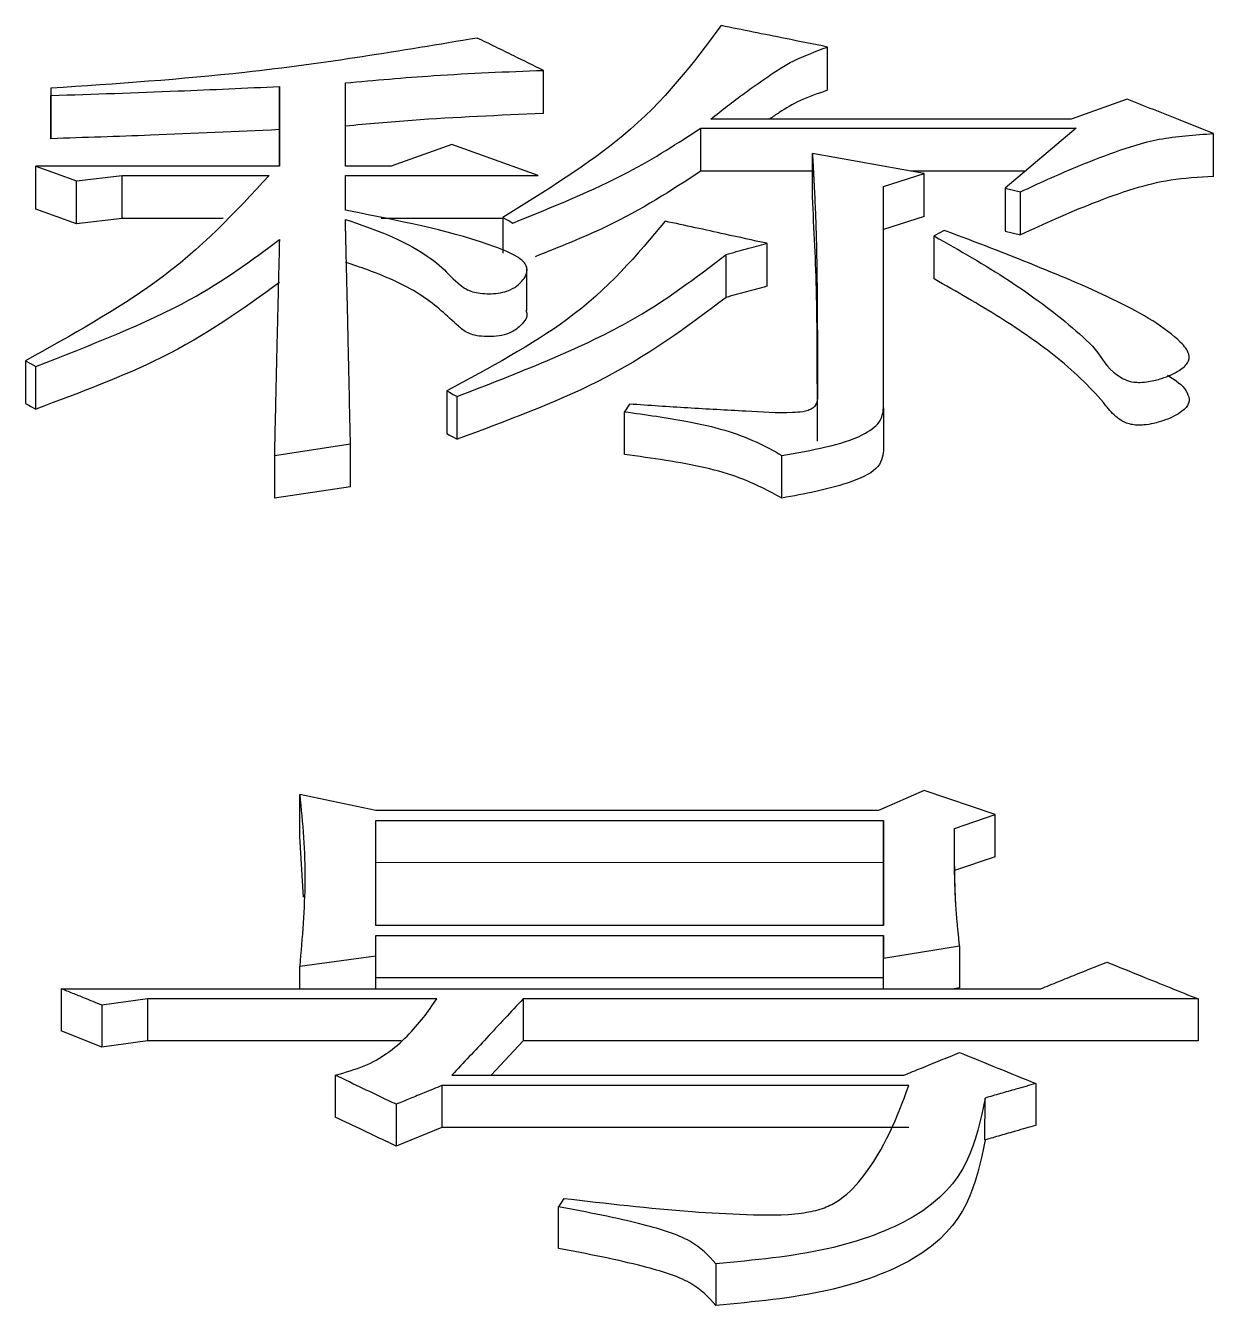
# Model space of a CAD drawing. Header units: millimetres. Extents: x 2344 to 4024, y 1094 to 2282.
# Drawn here: x 2724.101 to 2726.632, y 2105.572 to 2108.299 of the extents above; entities that cross this region are included whole.
import ezdxf

# ---------------------------------------------------------------- set-up
doc = ezdxf.new("R2010")
doc.units = ezdxf.units.MM

msp = doc.modelspace()

# ---------------------------------------------------------------- linework, layer by layer
at = {"color": 7, "linetype": 'Continuous', "lineweight": 25}
for p, q in [((2725.2043, 2108.1115), (2725.2043, 2108.2035)), ((2724.155, 2108.1653), (2724.155, 2108.1499)), ((2724.155, 2108.1653), (2724.155, 2108.0733)), ((2724.6418, 2108.1691), (2724.6418, 2107.9992)), ((2724.6418, 2108.0771), (2724.6418, 2108.1691)), ((2724.7824, 2107.9992), (2724.7824, 2108.1767)), ((2724.155, 2108.0579), (2724.155, 2108.1499)), ((2726.4483, 2108.1422), (2726.3293, 2108.0998)), ((2726.3293, 2108.0998), (2725.5613, 2108.0998)), ((2724.155, 2108.0733), (2724.155, 2108.0579)), ((2724.6418, 2107.9992), (2724.6418, 2108.0771)), ((2725.5396, 2107.9886), (2725.5396, 2108.0805)), ((2725.5396, 2108.0805), (2726.3401, 2108.0805)), ((2726.3401, 2108.0805), (2726.1887, 2107.9524)), ((2725.0096, 2108.0457), (2724.8798, 2107.9992)), ((2725.1935, 2107.9797), (2725.0096, 2108.0457)), ((2726.6322, 2107.977), (2726.6322, 2108.0689)), ((2726.0156, 2107.9836), (2725.7776, 2108.0263)), ((2725.7776, 2107.9345), (2725.7776, 2108.0263)), ((2724.1226, 2107.9992), (2724.2091, 2107.9681)), ((2724.6418, 2107.9992), (2724.1226, 2107.9992)), ((2724.1226, 2107.9074), (2724.1226, 2107.9992)), ((2724.8798, 2107.9992), (2724.7824, 2107.9992)), ((2724.2091, 2107.9681), (2724.3065, 2107.9797)), ((2724.2091, 2107.8763), (2724.2091, 2107.9681)), ((2724.3065, 2107.9797), (2724.6201, 2107.9797)), ((2724.7824, 2107.9797), (2725.1935, 2107.9797)), ((2724.7825, 2107.9056), (2724.7824, 2107.9797)), ((2725.7776, 2107.9886), (2725.5396, 2107.9886)), ((2725.9291, 2107.9563), (2726.0156, 2107.9836)), ((2726.2315, 2107.9886), (2725.9876, 2107.9886)), ((2726.0156, 2107.8918), (2726.0156, 2107.9836)), ((2725.9291, 2107.4842), (2725.9291, 2107.9563)), ((2726.1887, 2107.9524), (2726.2212, 2107.9446)), ((2726.1887, 2107.9524), (2726.1887, 2107.8607)), ((2726.2212, 2107.8529), (2726.2212, 2107.9446)), ((2724.2091, 2107.8763), (2724.1226, 2107.9074)), ((2724.3065, 2107.888), (2724.2091, 2107.8763)), ((2724.5222, 2107.888), (2724.3065, 2107.888)), ((2725.1177, 2107.888), (2724.859, 2107.888)), ((2725.1177, 2107.8899), (2725.1177, 2107.814)), ((2726.0156, 2107.8918), (2725.9291, 2107.8646)), ((2726.1887, 2107.8607), (2726.2212, 2107.8529)), ((2725.6803, 2107.8349), (2725.6803, 2107.7433)), ((2726.0372, 2107.759), (2726.0372, 2107.8506)), ((2725.5937, 2107.7197), (2725.5937, 2107.8113)), ((2725.169, 2107.7752), (2725.169, 2107.7846)), ((2725.169, 2107.692), (2725.169, 2107.7742)), ((2724.1009, 2107.5848), (2724.1009, 2107.4936)), ((2724.1226, 2107.4816), (2724.1226, 2107.5728)), ((2724.9988, 2107.5205), (2724.9988, 2107.4294)), ((2725.0204, 2107.4173), (2725.0204, 2107.5085)), ((2725.7885, 2107.4133), (2725.7885, 2107.5044)), ((2725.3882, 2107.4923), (2725.3774, 2107.4762)), ((2725.9291, 2107.4842), (2725.9291, 2107.3931)), ((2724.631, 2107.3831), (2724.7933, 2107.4074)), ((2724.7933, 2107.3164), (2724.7933, 2107.4074)), ((2724.631, 2107.3831), (2724.631, 2107.2921)), ((2725.7127, 2107.292), (2725.7127, 2107.383)), ((2724.7933, 2107.3164), (2724.631, 2107.2921)), ((2724.6851, 2106.5707), (2724.6851, 2106.6607)), ((2724.8474, 2106.6266), (2724.6851, 2106.6607)), ((2726.0156, 2106.6692), (2725.9183, 2106.6266)), ((2726.1671, 2106.618), (2726.0156, 2106.6692)), ((2725.9183, 2106.6266), (2724.8474, 2106.6266)), ((2724.8474, 2106.6052), (2725.9291, 2106.6052)), ((2724.8474, 2106.3815), (2724.8474, 2106.6052)), ((2725.9291, 2106.6052), (2725.9291, 2106.3815)), ((2725.9291, 2106.5152), (2725.9291, 2106.6052)), ((2726.0806, 2106.5881), (2726.1671, 2106.618)), ((2726.1671, 2106.528), (2726.1671, 2106.618)), ((2726.0806, 2106.5688), (2726.0806, 2106.5881)), ((2724.693, 2106.4414), (2724.6851, 2106.5707)), ((2726.1671, 2106.528), (2726.0805, 2106.4982)), ((2725.9291, 2106.5152), (2724.8474, 2106.5153)), ((2725.9291, 2106.3815), (2725.9291, 2106.5152)), ((2725.9291, 2106.3815), (2724.8474, 2106.3815)), ((2724.8474, 2106.3598), (2725.9291, 2106.3598)), ((2724.8474, 2106.3164), (2724.8474, 2106.3598)), ((2725.9291, 2106.3598), (2725.9291, 2106.312)), ((2725.9291, 2106.2702), (2725.9291, 2106.3598)), ((2725.9291, 2106.312), (2726.0914, 2106.3381)), ((2726.0914, 2106.3381), (2726.0914, 2106.2485)), ((2724.6851, 2106.2946), (2724.8474, 2106.3164)), ((2724.8474, 2106.2467), (2724.8474, 2106.3164)), ((2725.9291, 2106.2467), (2725.9291, 2106.312)), ((2724.6851, 2106.2467), (2724.6851, 2106.2946)), ((2724.1767, 2106.2467), (2726.2645, 2106.2466)), ((2724.1767, 2106.2467), (2724.1767, 2106.1572)), ((2725.9291, 2106.2702), (2724.8474, 2106.2702)), ((2725.9291, 2106.2467), (2725.9291, 2106.2702)), ((2726.0914, 2106.2485), (2726.08, 2106.2467)), ((2724.3606, 2106.2248), (2724.2633, 2106.2117)), ((2724.9772, 2106.2248), (2724.3606, 2106.2248)), ((2724.3606, 2106.2248), (2724.3606, 2106.1354)), ((2726.5998, 2106.2248), (2725.1611, 2106.2248)), ((2725.1611, 2106.2248), (2725.1611, 2106.1354)), ((2726.5998, 2106.2248), (2726.5998, 2106.1353)), ((2724.2633, 2106.2117), (2724.2632, 2106.1223)), ((2724.2632, 2106.1223), (2724.1767, 2106.1572)), ((2724.3606, 2106.1354), (2724.2632, 2106.1223)), ((2724.9016, 2106.1354), (2724.3606, 2106.1354)), ((2725.1611, 2106.1354), (2725.0929, 2106.0623)), ((2726.5998, 2106.1353), (2725.1611, 2106.1354)), ((2724.7608, 2106.0623), (2724.7608, 2105.9731)), ((2725.0096, 2106.0623), (2725.9724, 2106.0623)), ((2725.9832, 2106.0402), (2724.988, 2106.0402)), ((2724.988, 2106.0402), (2724.988, 2105.951)), ((2726.2536, 2106.0446), (2726.2536, 2105.9554)), ((2724.8907, 2106.0004), (2724.8907, 2105.9112)), ((2726.1454, 2105.9245), (2726.1455, 2106.0137)), ((2724.988, 2105.951), (2724.8907, 2105.9112)), ((2725.9832, 2105.951), (2724.988, 2105.951)), ((2725.2476, 2105.8), (2725.2368, 2105.7821)), ((2725.2368, 2105.6932), (2725.2368, 2105.7821)), ((2725.5721, 2105.6606), (2725.5721, 2105.5719))]:
    msp.add_line(p, q, dxfattribs=at)
at = {"color": 7, "linetype": 'Continuous', "lineweight": 25, "flags": 128}
for points in [[(2724.3065, 2107.888), (2724.3065, 2107.9109), (2724.3065, 2107.9339), (2724.3065, 2107.9568), (2724.3065, 2107.9797)], [(2725.1177, 2107.8899), (2725.1232, 2107.8869), (2725.1313, 2107.8825), (2725.1394, 2107.8782)], [(2726.0588, 2107.8624), (2726.048, 2107.8565), (2726.0372, 2107.8506)], [(2724.1009, 2107.5848), (2724.1117, 2107.5788), (2724.1226, 2107.5728)], [(2724.9988, 2107.5205), (2725.0043, 2107.5175), (2725.0123, 2107.513), (2725.0204, 2107.5085)], [(2724.1009, 2107.4936), (2724.1064, 2107.4905), (2724.1119, 2107.4875), (2724.1226, 2107.4816)], [(2725.3774, 2107.3851), (2725.3774, 2107.4221), (2725.3774, 2107.4491), (2725.3774, 2107.4762)], [(2724.9988, 2107.4294), (2725.0043, 2107.4263), (2725.0098, 2107.4232), (2725.0204, 2107.4173)]]:
    msp.add_lwpolyline(points, dxfattribs=at)
at = {"color": 7, "linetype": 'Continuous', "lineweight": 25}
for points, knots in [([(2725.5829, 2108.2988), (2725.5234, 2108.2189), (2725.4166, 2108.0753), (2725.2095, 2107.9469), (2725.1177, 2107.8899)], [0, 0, 0, 0, 0.556899, 1, 1, 1, 1]), ([(2725.8101, 2108.2532), (2725.7802, 2108.2592), (2725.7274, 2108.2698), (2725.6516, 2108.285), (2725.6058, 2108.2942), (2725.5829, 2108.2988)], [0, 0, 0, 0, 0.394861, 0.69743, 1, 1, 1, 1]), ([(2725.0636, 2108.2723), (2724.9005, 2108.245), (2724.6077, 2108.196), (2724.294, 2108.1747), (2724.155, 2108.1653)], [0, 0, 0, 0, 0.557097, 1, 1, 1, 1]), ([(2725.2043, 2108.2035), (2725.1833, 2108.2138), (2725.1494, 2108.2304), (2725.1025, 2108.2533), (2725.0766, 2108.2659), (2725.0636, 2108.2723)], [0, 0, 0, 0, 0.4477993, 0.7238996, 1, 1, 1, 1]), ([(2725.5613, 2108.0998), (2725.5847, 2108.1184), (2725.6233, 2108.1489), (2725.6828, 2108.19), (2725.7345, 2108.2252), (2725.7848, 2108.2438), (2725.8101, 2108.2532)], [0, 0, 0, 0, 0.337761, 0.556951, 0.777135, 1, 1, 1, 1]), ([(2725.8101, 2108.1611), (2725.8101, 2108.1688), (2725.8101, 2108.1843), (2725.8101, 2108.215), (2725.8101, 2108.238), (2725.8101, 2108.2532)], [0, 0, 0, 0, 0.2525, 0.505, 1, 1, 1, 1]), ([(2724.7824, 2108.1767), (2724.845, 2108.1824), (2724.9841, 2108.1948), (2725.1262, 2108.2005), (2725.2043, 2108.2035)], [0, 0, 0, 0, 0.449849, 1, 1, 1, 1]), ([(2724.155, 2108.1499), (2724.2454, 2108.1529), (2724.4079, 2108.1583), (2724.5699, 2108.1658), (2724.6418, 2108.1691)], [0, 0, 0, 0, 0.555754, 1, 1, 1, 1]), ([(2725.8101, 2108.1611), (2725.7898, 2108.1541), (2725.7496, 2108.1402), (2725.7134, 2108.118), (2725.6933, 2108.1044), (2725.6865, 2108.0998)], [0, 0, 0, 0, 0.401498, 0.797434, 1, 1, 1, 1]), ([(2726.6322, 2108.0689), (2726.6085, 2108.0783), (2726.5661, 2108.0953), (2726.5048, 2108.1197), (2726.4671, 2108.1347), (2726.4483, 2108.1422)], [0, 0, 0, 0, 0.386102, 0.693051, 1, 1, 1, 1]), ([(2725.2043, 2108.1115), (2725.1107, 2108.1075), (2724.9688, 2108.1014), (2724.8297, 2108.089), (2724.7824, 2108.0847)], [0, 0, 0, 0, 0.659861, 1, 1, 1, 1]), ([(2724.6418, 2108.0771), (2724.5504, 2108.0729), (2724.3884, 2108.0656), (2724.2259, 2108.0602), (2724.155, 2108.0579)], [0, 0, 0, 0, 0.564211, 1, 1, 1, 1]), ([(2725.1394, 2107.8782), (2725.2255, 2107.913), (2725.3783, 2107.9749), (2725.4906, 2108.0484), (2725.5396, 2108.0805)], [0, 0, 0, 0, 0.563218, 1, 1, 1, 1]), ([(2726.2212, 2107.9446), (2726.2598, 2107.9625), (2726.3237, 2107.992), (2726.421, 2108.0297), (2726.5133, 2108.0604), (2726.5923, 2108.066), (2726.6322, 2108.0689)], [0, 0, 0, 0, 0.335019, 0.553277, 0.774167, 1, 1, 1, 1]), ([(2725.7776, 2108.0263), (2725.7778, 2108.0233), (2725.7781, 2108.0171), (2725.7787, 2108.0079), (2725.7792, 2107.9987), (2725.7797, 2107.9895), (2725.7802, 2107.9803), (2725.7806, 2107.9726), (2725.781, 2107.9649), (2725.7814, 2107.9572), (2725.7818, 2107.9479), (2725.7824, 2107.9356), (2725.7832, 2107.9201), (2725.784, 2107.9016), (2725.7846, 2107.8861), (2725.7851, 2107.8706), (2725.7856, 2107.855), (2725.7861, 2107.8364), (2725.7864, 2107.8208), (2725.7867, 2107.8052), (2725.7869, 2107.7896), (2725.7872, 2107.7709), (2725.7874, 2107.7553), (2725.7876, 2107.7396), (2725.7877, 2107.7239), (2725.7879, 2107.6988), (2725.7881, 2107.6674), (2725.7882, 2107.639), (2725.7883, 2107.6216), (2725.7883, 2107.6137), (2725.7883, 2107.6058), (2725.7884, 2107.5979), (2725.7884, 2107.59), (2725.7884, 2107.5821), (2725.7884, 2107.5726), (2725.7884, 2107.5646), (2725.7884, 2107.5591), (2725.7884, 2107.5551), (2725.7884, 2107.5511), (2725.7884, 2107.5472), (2725.7884, 2107.5432), (2725.7884, 2107.5392), (2725.7884, 2107.5345), (2725.7884, 2107.5305), (2725.7885, 2107.5265), (2725.7885, 2107.5225), (2725.7885, 2107.5178), (2725.7885, 2107.5138), (2725.7885, 2107.5093), (2725.7885, 2107.5065), (2725.7885, 2107.5044)], [0, 0, 0, 0, 0.0179705, 0.035941, 0.0539114, 0.0718819, 0.0898524, 0.1078229, 0.1168081, 0.1347786, 0.152749, 0.1707195, 0.2066605, 0.2426014, 0.2785424, 0.2965129, 0.3324539, 0.3683948, 0.4043358, 0.4223063, 0.4582472, 0.4941882, 0.5301291, 0.5480996, 0.5840406, 0.6199815, 0.6918635, 0.7637454, 0.7817158, 0.7907011, 0.8086716, 0.826642, 0.8356273, 0.8535978, 0.8715682, 0.8895387, 0.8985239, 0.9030166, 0.9120018, 0.920987, 0.9254797, 0.9344649, 0.9434501, 0.9524354, 0.956928, 0.9659132, 0.9748985, 0.9838837, 0.9883763, 1, 1, 1, 1]), ([(2724.6201, 2107.9797), (2724.5484, 2107.9019), (2724.4194, 2107.7619), (2724.1988, 2107.6393), (2724.1009, 2107.5848)], [0, 0, 0, 0, 0.55626, 1, 1, 1, 1]), ([(2725.5396, 2107.9886), (2725.4771, 2107.9476), (2725.3765, 2107.8818), (2725.2387, 2107.8271), (2725.1865, 2107.8064)], [0, 0, 0, 0, 0.621969, 1, 1, 1, 1]), ([(2726.6322, 2107.977), (2726.6011, 2107.9753), (2726.5395, 2107.9719), (2726.4542, 2107.9496), (2726.3755, 2107.9208), (2726.296, 2107.8875), (2726.2461, 2107.8644), (2726.2212, 2107.8529)], [0, 0, 0, 0, 0.175416, 0.347585, 0.56656, 0.783731, 1, 1, 1, 1]), ([(2725.7885, 2107.4133), (2725.7883, 2107.4752), (2725.7881, 2107.5797), (2725.787, 2107.754), (2725.7813, 2107.8649), (2725.7776, 2107.9345)], [0, 0, 0, 0, 0.351751, 0.593192, 1, 1, 1, 1]), ([(2724.7825, 2107.886), (2724.814, 2107.8751), (2724.901, 2107.845), (2724.9835, 2107.794), (2725.0189, 2107.7502), (2725.0449, 2107.7344), (2725.0609, 2107.7295), (2725.0791, 2107.7273), (2725.0988, 2107.7274), (2725.1183, 2107.7302), (2725.1375, 2107.7366), (2725.1579, 2107.7513), (2725.1716, 2107.7703), (2725.1683, 2107.7914), (2725.1451, 2107.8103), (2725.0384, 2107.8542), (2724.9034, 2107.8815), (2724.7922, 2107.9036), (2724.7825, 2107.9056)], [0, 0, 0, 0, 0.104817, 0.288489, 0.371154, 0.389962, 0.405383, 0.420813, 0.436756, 0.454227, 0.471615, 0.498268, 0.557765, 0.592477, 0.62706, 0.687172, 0.972715, 1, 1, 1, 1]), ([(2724.7933, 2107.4074), (2724.7921, 2107.4608), (2724.7906, 2107.5275), (2724.7889, 2107.6068), (2724.7882, 2107.6397), (2724.7875, 2107.6726), (2724.7869, 2107.6989), (2724.7861, 2107.7316), (2724.7855, 2107.7577), (2724.7849, 2107.7838), (2724.7844, 2107.8034), (2724.784, 2107.8196), (2724.7836, 2107.8358), (2724.7833, 2107.8488), (2724.783, 2107.8618), (2724.7827, 2107.8731), (2724.7826, 2107.8812), (2724.7825, 2107.886)], [0, 0, 0, 0, 0.329938, 0.412422, 0.494907, 0.536149, 0.618633, 0.659875, 0.74236, 0.783602, 0.824844, 0.866086, 0.886707, 0.927949, 0.94857, 0.969192, 1, 1, 1, 1]), ([(2725.4639, 2107.882), (2725.4038, 2107.8101), (2725.2956, 2107.6804), (2725.0901, 2107.5698), (2724.9988, 2107.5205)], [0, 0, 0, 0, 0.555457, 1, 1, 1, 1]), ([(2725.6803, 2107.8349), (2725.6507, 2107.8414), (2725.5998, 2107.8525), (2725.5277, 2107.8682), (2725.4852, 2107.8774), (2725.4639, 2107.8821)], [0, 0, 0, 0, 0.410172, 0.705086, 1, 1, 1, 1]), ([(2726.0372, 2107.8506), (2726.0916, 2107.8196), (2726.2005, 2107.7574), (2726.3132, 2107.6727), (2726.391, 2107.6029), (2726.4103, 2107.5609), (2726.4478, 2107.5425), (2726.4613, 2107.539), (2726.4778, 2107.5383), (2726.4989, 2107.5406), (2726.5292, 2107.5484), (2726.5588, 2107.5621), (2726.5799, 2107.5801), (2726.5824, 2107.6015), (2726.5427, 2107.6487), (2726.431, 2107.7136), (2726.2519, 2107.7885), (2726.1257, 2107.8375), (2726.0602, 2107.8619), (2726.0588, 2107.8624)], [0, 0, 0, 0, 0.146382, 0.292955, 0.366204, 0.439427, 0.447746, 0.45616, 0.463429, 0.472823, 0.489455, 0.518149, 0.540935, 0.563855, 0.597101, 0.728178, 0.861562, 0.99717, 1, 1, 1, 1]), ([(2724.1226, 2107.5728), (2724.2396, 2107.618), (2724.447, 2107.6981), (2724.5827, 2107.7989), (2724.6418, 2107.8428)], [0, 0, 0, 0, 0.56439, 1, 1, 1, 1]), ([(2724.6418, 2107.8428), (2724.6407, 2107.7966), (2724.6394, 2107.7446), (2724.6379, 2107.6805), (2724.6372, 2107.6513), (2724.6363, 2107.6162), (2724.6355, 2107.581), (2724.6347, 2107.5457), (2724.6339, 2107.5103), (2724.6333, 2107.4808), (2724.6328, 2107.4601), (2724.6324, 2107.4453), (2724.6321, 2107.4304), (2724.6318, 2107.4156), (2724.6315, 2107.4037), (2724.6313, 2107.3938), (2724.6311, 2107.387), (2724.631, 2107.3831)], [0, 0, 0, 0, 0.305862, 0.344095, 0.42056, 0.497026, 0.573491, 0.649956, 0.726422, 0.802887, 0.84112, 0.860236, 0.898469, 0.936701, 0.955818, 0.974934, 1, 1, 1, 1]), ([(2725.5937, 2107.8113), (2725.6082, 2107.8152), (2725.637, 2107.8231), (2725.6659, 2107.831), (2725.6803, 2107.8349)], [0, 0, 0, 0, 0.499999, 1, 1, 1, 1]), ([(2725.0204, 2107.5085), (2725.1509, 2107.559), (2725.3822, 2107.6485), (2725.5295, 2107.7619), (2725.5937, 2107.8113)], [0, 0, 0, 0, 0.564262, 1, 1, 1, 1]), ([(2725.1673, 2107.6925), (2725.1682, 2107.6896), (2725.1721, 2107.6775), (2725.1589, 2107.662), (2725.1411, 2107.6473), (2725.1226, 2107.6395), (2725.0997, 2107.636), (2725.0777, 2107.6359), (2725.0582, 2107.6385), (2725.0377, 2107.6459), (2725.0036, 2107.6753), (2724.9541, 2107.725), (2724.8608, 2107.7686), (2724.7985, 2107.7891), (2724.7825, 2107.7944)], [0, 0, 0, 0, 0.03217, 0.130443, 0.169493, 0.209, 0.243133, 0.273005, 0.30335, 0.330697, 0.38979, 0.648371, 0.90947, 1, 1, 1, 1]), ([(2724.6418, 2107.7512), (2724.5648, 2107.6955), (2724.4262, 2107.5951), (2724.2161, 2107.5165), (2724.1226, 2107.4816)], [0, 0, 0, 0, 0.554907, 1, 1, 1, 1]), ([(2726.5342, 2107.5539), (2726.5388, 2107.5512), (2726.56, 2107.5387), (2726.5784, 2107.5183), (2726.5825, 2107.4939), (2726.5654, 2107.4748), (2726.5371, 2107.4604), (2726.5075, 2107.4513), (2726.4867, 2107.4478), (2726.4699, 2107.4472), (2726.4556, 2107.4489), (2726.4403, 2107.4542), (2726.4202, 2107.4675), (2726.3832, 2107.5153), (2726.3085, 2107.5886), (2726.1795, 2107.6778), (2726.0848, 2107.7319), (2726.0372, 2107.759)], [0, 0, 0, 0, 0.019935, 0.092126, 0.128452, 0.164994, 0.212308, 0.23785, 0.255737, 0.26718, 0.278732, 0.291669, 0.31574, 0.371395, 0.593339, 0.795955, 1, 1, 1, 1]), ([(2725.5937, 2107.7197), (2725.5105, 2107.6569), (2725.3605, 2107.5436), (2725.1251, 2107.4562), (2725.0204, 2107.4173)], [0, 0, 0, 0, 0.55488, 1, 1, 1, 1]), ([(2725.6803, 2107.7433), (2725.6659, 2107.7394), (2725.637, 2107.7315), (2725.6082, 2107.7237), (2725.5937, 2107.7197)], [0, 0, 0, 0, 0.500001, 1, 1, 1, 1]), ([(2725.7884, 2107.5044), (2725.7878, 2107.4992), (2725.7869, 2107.4918), (2725.7783, 2107.4832), (2725.769, 2107.4786), (2725.7546, 2107.4753), (2725.7095, 2107.4724), (2725.6273, 2107.4779), (2725.5118, 2107.4837), (2725.4294, 2107.4895), (2725.3882, 2107.4923)], [0, 0, 0, 0, 0.083125, 0.11875, 0.147804, 0.176837, 0.225893, 0.446677, 0.723242, 1, 1, 1, 1]), ([(2725.3774, 2107.4762), (2725.4227, 2107.4698), (2725.4969, 2107.4594), (2725.5928, 2107.438), (2725.6596, 2107.4125), (2725.6951, 2107.3928), (2725.7127, 2107.383)], [0, 0, 0, 0, 0.347242, 0.568885, 0.786213, 1, 1, 1, 1]), ([(2725.7127, 2107.383), (2725.7769, 2107.3942), (2725.8651, 2107.4096), (2725.9255, 2107.4533), (2725.9279, 2107.474), (2725.9291, 2107.4842)], [0, 0, 0, 0, 0.574092, 0.788689, 1, 1, 1, 1]), ([(2725.9291, 2107.3931), (2725.9271, 2107.3799), (2725.9232, 2107.353), (2725.8393, 2107.3154), (2725.7613, 2107.301), (2725.7127, 2107.292)], [0, 0, 0, 0, 0.2685744, 0.5449192, 1, 1, 1, 1]), ([(2725.7127, 2107.292), (2725.6847, 2107.3071), (2725.6381, 2107.3321), (2725.5501, 2107.3578), (2725.4653, 2107.3728), (2725.4068, 2107.381), (2725.3774, 2107.3851)], [0, 0, 0, 0, 0.3313615, 0.5507854, 0.7747187, 1, 1, 1, 1]), ([(2724.6851, 2106.6607), (2724.6882, 2106.6302), (2724.6942, 2106.5693), (2724.6983, 2106.4476), (2724.6904, 2106.3556), (2724.6851, 2106.2946)], [0, 0, 0, 0, 0.252085, 0.504198, 1, 1, 1, 1]), ([(2726.0914, 2106.3381), (2726.0912, 2106.3402), (2726.0907, 2106.3443), (2726.09, 2106.3505), (2726.0894, 2106.3568), (2726.0887, 2106.363), (2726.0881, 2106.3692), (2726.0875, 2106.3754), (2726.087, 2106.3806), (2726.0865, 2106.3858), (2726.086, 2106.391), (2726.0854, 2106.3972), (2726.0848, 2106.4054), (2726.0841, 2106.4137), (2726.0836, 2106.422), (2726.0832, 2106.4282), (2726.0827, 2106.4364), (2726.0823, 2106.4447), (2726.0819, 2106.453), (2726.0817, 2106.4591), (2726.0814, 2106.4674), (2726.0811, 2106.4756), (2726.0809, 2106.4839), (2726.0808, 2106.4921), (2726.0806, 2106.5004), (2726.0805, 2106.5086), (2726.0805, 2106.5148), (2726.0804, 2106.5209), (2726.0804, 2106.5271), (2726.0804, 2106.5322), (2726.0804, 2106.5363), (2726.0804, 2106.5404), (2726.0804, 2106.5445), (2726.0804, 2106.5486), (2726.0804, 2106.5517), (2726.0804, 2106.5548), (2726.0804, 2106.5589), (2726.0804, 2106.563), (2726.0804, 2106.5671), (2726.0805, 2106.5712), (2726.0805, 2106.5753), (2726.0805, 2106.5794), (2726.0805, 2106.5833), (2726.0805, 2106.5862), (2726.0806, 2106.5881)], [0, 0, 0, 0, 0.024742, 0.049483, 0.074225, 0.098967, 0.123709, 0.14845, 0.173192, 0.185563, 0.210305, 0.235047, 0.259788, 0.309272, 0.334014, 0.358756, 0.383497, 0.432981, 0.457723, 0.482464, 0.507206, 0.55669, 0.581432, 0.606173, 0.655657, 0.680399, 0.70514, 0.729882, 0.754624, 0.779366, 0.791736, 0.804107, 0.828849, 0.84122, 0.853591, 0.865962, 0.878333, 0.903074, 0.915445, 0.927816, 0.952558, 0.964929, 0.9773, 1, 1, 1, 1]), ([(2726.0832, 2106.4271), (2726.0824, 2106.4447), (2726.0806, 2106.4846), (2726.0806, 2106.5394), (2726.0806, 2106.57)], [0, 0, 0, 0, 0.441321, 1, 1, 1, 1]), ([(2726.2645, 2106.2466), (2726.2769, 2106.2517), (2726.3019, 2106.2618), (2726.3488, 2106.2807), (2726.3832, 2106.2945), (2726.4051, 2106.3033)], [0, 0, 0, 0, 0.266245, 0.532491, 1, 1, 1, 1]), ([(2726.4051, 2106.3033), (2726.43, 2106.2933), (2726.475, 2106.2752), (2726.5399, 2106.249), (2726.5798, 2106.2329), (2726.5998, 2106.2248)], [0, 0, 0, 0, 0.384573, 0.692287, 1, 1, 1, 1]), ([(2724.2633, 2106.2117), (2724.2509, 2106.2167), (2724.2303, 2106.2251), (2724.2014, 2106.2367), (2724.185, 2106.2434), (2724.1767, 2106.2467)], [0, 0, 0, 0, 0.42836, 0.71418, 1, 1, 1, 1]), ([(2724.7608, 2106.0623), (2724.7825, 2106.0685), (2724.8253, 2106.0806), (2724.8758, 2106.1103), (2724.9151, 2106.1455), (2724.9497, 2106.1848), (2724.968, 2106.2115), (2724.9772, 2106.2248)], [0, 0, 0, 0, 0.176065, 0.348002, 0.566634, 0.783694, 1, 1, 1, 1]), ([(2725.1611, 2106.2248), (2725.1481, 2106.2109), (2725.1221, 2106.1832), (2725.0717, 2106.1291), (2725.0342, 2106.0887), (2725.0096, 2106.0623)], [0, 0, 0, 0, 0.257226, 0.514452, 1, 1, 1, 1]), ([(2725.9724, 2106.0623), (2725.9849, 2106.0674), (2726.0109, 2106.078), (2726.0506, 2106.0942), (2726.0778, 2106.1052), (2726.0914, 2106.1108)], [0, 0, 0, 0, 0.314653, 0.657326, 1, 1, 1, 1]), ([(2726.0914, 2106.1108), (2726.1184, 2106.0998), (2726.1725, 2106.0777), (2726.2266, 2106.0557), (2726.2536, 2106.0446)], [0, 0, 0, 0, 0.499999, 1, 1, 1, 1]), ([(2724.8907, 2106.0004), (2724.8791, 2106.0059), (2724.8559, 2106.017), (2724.8127, 2106.0376), (2724.781, 2106.0527), (2724.7608, 2106.0623)], [0, 0, 0, 0, 0.267463, 0.534927, 1, 1, 1, 1]), ([(2724.988, 2106.0402), (2724.9755, 2106.0351), (2724.9531, 2106.026), (2724.9206, 2106.0127), (2724.9006, 2106.0045), (2724.8907, 2106.0004)], [0, 0, 0, 0, 0.384577, 0.692288, 1, 1, 1, 1]), ([(2725.2476, 2105.8), (2725.3384, 2105.7894), (2725.4671, 2105.7743), (2725.6367, 2105.7647), (2725.7316, 2105.7635), (2725.7962, 2105.7759), (2725.8459, 2105.7999), (2725.9262, 2105.8881), (2725.9582, 2105.9734), (2725.9832, 2106.0402)], [0, 0, 0, 0, 0.238484, 0.337767, 0.43778, 0.475122, 0.512592, 0.618725, 1, 1, 1, 1]), ([(2726.2536, 2106.0446), (2726.2396, 2106.0406), (2726.2145, 2106.0334), (2726.1784, 2106.0231), (2726.1564, 2106.0168), (2726.1455, 2106.0137)], [0, 0, 0, 0, 0.39043, 0.695215, 1, 1, 1, 1]), ([(2726.1455, 2106.0137), (2726.1273, 2105.9215), (2726.1018, 2105.7916), (2725.8126, 2105.6829), (2725.6535, 2105.6682), (2725.5721, 2105.6606)], [0, 0, 0, 0, 0.544628, 0.767125, 1, 1, 1, 1]), ([(2724.8907, 2105.9112), (2724.8791, 2105.9168), (2724.8559, 2105.9278), (2724.8126, 2105.9484), (2724.7809, 2105.9635), (2724.7608, 2105.9731)], [0, 0, 0, 0, 0.267647, 0.535294, 1, 1, 1, 1]), ([(2726.2536, 2105.9554), (2726.2396, 2105.9514), (2726.2145, 2105.9442), (2726.1784, 2105.9339), (2726.1564, 2105.9276), (2726.1455, 2105.9245)], [0, 0, 0, 0, 0.390574, 0.695287, 1, 1, 1, 1]), ([(2726.1455, 2105.9245), (2726.1273, 2105.8324), (2726.1017, 2105.7026), (2725.8125, 2105.5941), (2725.6535, 2105.5794), (2725.5721, 2105.5719)], [0, 0, 0, 0, 0.544404, 0.766963, 1, 1, 1, 1]), ([(2725.5721, 2105.6606), (2725.5565, 2105.6777), (2725.5245, 2105.7128), (2725.397, 2105.7515), (2725.2979, 2105.7704), (2725.2368, 2105.7821)], [0, 0, 0, 0, 0.267599, 0.548584, 1, 1, 1, 1]), ([(2725.5721, 2105.5719), (2725.5565, 2105.589), (2725.5245, 2105.624), (2725.397, 2105.6627), (2725.2979, 2105.6815), (2725.2368, 2105.6932)], [0, 0, 0, 0, 0.267465, 0.548457, 1, 1, 1, 1])]:
    msp.add_open_spline(points, degree=3, knots=knots, dxfattribs=at)

doc.saveas('drawing.dxf')
